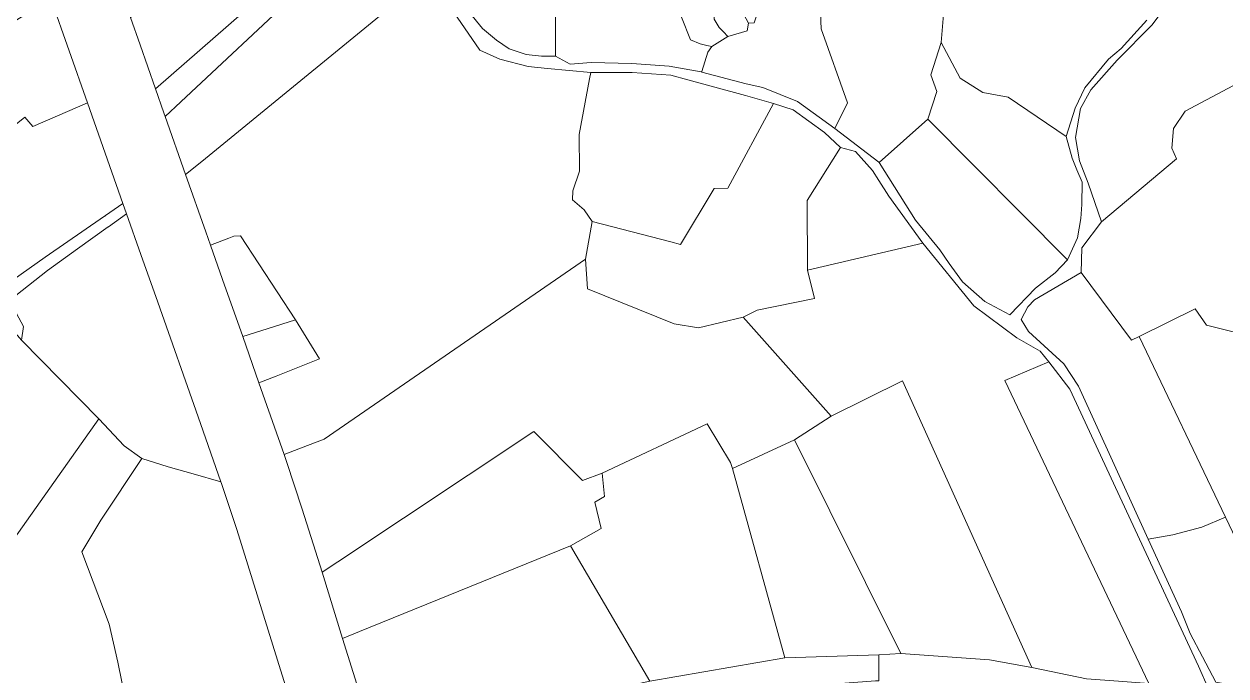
# Model space of a CAD drawing. Header units: metres. Extents: x 542555 to 550520, y 1840485 to 1846995.
# Drawn here: x 548751 to 549101.1, y 1843370.3 to 1843560.2 of the extents above; entities that cross this region are included whole.
import ezdxf

# ---------------------------------------------------------------- set-up
doc = ezdxf.new("R2010")
doc.units = ezdxf.units.M
doc.header["$MEASUREMENT"] = 0
doc.layers.add('Level 30', color=7, linetype='Continuous', lineweight=0)

msp = doc.modelspace()

# ---------------------------------------------------------------- linework, layer by layer
at = {"layer": 'Level 30', "color": 7, "linetype": 'Continuous', "lineweight": 0, "flags": 128}
for points in [[(548832.6, 1843349.96), (548812.97, 1843412.97), (548808.54, 1843426.3), (548808.36, 1843426.8), (548801.71, 1843445.75), (548789.99, 1843479.14), (548785.07, 1843493), (548780.88, 1843504.92), (548779.83, 1843507.91), (548769.51, 1843537.24), (548758.84, 1843567.57), (548742.78, 1843613.2)], [(549107.91, 1843544.73), (549089.25, 1843534.77), (549085.85, 1843529.74), (549085.35, 1843524.02), (549086.76, 1843520.87), (549064.87, 1843502.53), (549060.98, 1843513.77), (549058.48, 1843520.33), (549057.31, 1843527.12), (549058.73, 1843535.6), (549061.83, 1843541.04), (549069.44, 1843549.65), (549079.67, 1843559.93), (549090.58, 1843574.92), (549092.48, 1843580.25), (549091.93, 1843584.39), (549091.35, 1843590.4), (549085.33, 1843606.59), (549097.41, 1843599.39), (549123.07, 1843578.7)], [(548869.74, 1843573.09), (548883.83, 1843552.59), (548889.6, 1843549.94), (548897.88, 1843547.79), (548903.4721, 1843547.2492), (548916.08, 1843546.03), (548915.7418, 1843544.1935), (548912.75, 1843527.95), (548912.84, 1843517.29), (548910.89, 1843511.62), (548910.75, 1843508.95), (548914.16, 1843506.05), (548916.52, 1843502.61), (548916.52, 1843502.61), (548914.56, 1843491.72), (548838.42, 1843439.21), (548831.52, 1843436.61), (548826.75, 1843434.81), (548820.59, 1843452.37), (548819.44, 1843455.65), (548824.44, 1843457.63), (548837.08, 1843462.64), (548830.11, 1843474.01), (548814.06, 1843498.48), (548812.13, 1843498.33), (548810.64, 1843497.76), (548805.33, 1843495.71), (548803.92, 1843499.67), (548798.06, 1843516.32), (548802.76, 1843520.16), (548868.45, 1843573.87)], [(548942.57, 1843562.18), (548945.18, 1843555.55), (548948, 1843554.4), (548949.93, 1843553.86), (548951.4, 1843553.64), (548950.21, 1843551.95), (548948.4995, 1843546.3548), (548948.44, 1843546.16), (548948.2366, 1843546.1968), (548938.94, 1843547.88), (548928.03, 1843548.64), (548916.24, 1843548.96), (548910.11, 1843548.45), (548905.79, 1843550.82), (548905.79, 1843567.93)], [(549019.2774, 1843567.7169), (549018.19, 1843554.81), (549015.2, 1843545.34), (549016.89, 1843540.52), (549014.33, 1843532.41), (549000.14, 1843519.84), (549000, 1843519.95), (548987.24, 1843529.69), (548990.93, 1843537.25), (548983.25, 1843558.74), (548983.0561, 1843563.3568)], [(549078.07, 1843561.3), (549070.61, 1843553), (549066.95, 1843549.91), (549060.07, 1843541.54), (549057.22, 1843535.68), (549054.55, 1843527.44), (549037.73, 1843538.83), (549030.28, 1843540.26), (549023.73, 1843544.37), (549018.19, 1843554.81), (549019.2774, 1843567.7169)], [(548781.98, 1843562.03), (548784.79, 1843554.06), (548789.29, 1843541.26), (548791.73, 1843534.32), (548792.12, 1843533.21), (548798.06, 1843516.32), (548803.92, 1843499.67), (548805.33, 1843495.71), (548808.85, 1843485.8), (548814.71, 1843469.13), (548819.44, 1843455.65), (548820.59, 1843452.37), (548826.75, 1843434.81), (548827.47, 1843432.76), (548832.07, 1843418.91), (548837.81, 1843400.48), (548843.8, 1843381.24), (548852.59, 1843353.04)], [(548743.11, 1843482.36), (548757.17, 1843492.24), (548774.45, 1843504.18), (548774.52, 1843504.23), (548774.69, 1843504.35), (548779.83, 1843507.91), (548780.88, 1843504.92), (548780.85, 1843504.9), (548775.57, 1843501.12), (548775.54, 1843501.1), (548766.61, 1843494.7), (548757.83, 1843488.41), (548746.75, 1843479.64)], [(548737.38, 1843395.22), (548772.78, 1843445.16), (548780.13, 1843437.27), (548785.28, 1843433.66), (548773.33, 1843415.64), (548767.83, 1843406.42), (548775.83, 1843385.38), (548778.32, 1843374.32), (548780.75, 1843362.32)]]:
    msp.add_lwpolyline(points, dxfattribs=at)
for points in [[(548793.91, 1843545.3), (548789.29, 1843541.26), (548784.79, 1843554.06), (548781.98, 1843562.03), (548786.73, 1843565.71), (548814.3, 1843587.09), (548827.29, 1843574.51), (548793.91, 1843545.3)], [(548802.76, 1843520.16), (548798.06, 1843516.32), (548792.12, 1843533.21), (548796.66, 1843537.47), (548831.13, 1843569.85), (548853.43, 1843588.17), (548868.45, 1843573.87), (548802.76, 1843520.16)], [(548905.79, 1843567.93), (548905.79, 1843550.82), (548901.74, 1843550.76), (548897.31, 1843551.27), (548892.36, 1843552.94), (548888.68, 1843555.43), (548884.61, 1843558.86), (548880.67, 1843563.6), (548879.9358, 1843564.5502), (548872.14, 1843574.64), (548873.3879, 1843575.0354), (548879.62, 1843577.01), (548886.89, 1843572.25), (548894.91, 1843569.82), (548896.32, 1843571.81), (548898.04, 1843574.47), (548901.98, 1843571.16), (548904.5, 1843568.88), (548905.79, 1843567.93)], [(548796.66, 1843537.47), (548792.12, 1843533.21), (548791.73, 1843534.32), (548789.29, 1843541.26), (548793.91, 1843545.3), (548827.29, 1843574.51), (548831.13, 1843569.85), (548796.66, 1843537.47)], [(548751.19, 1843533.07), (548712.96, 1843502.26), (548698.97, 1843505.16), (548688.35, 1843513.62), (548696.8, 1843525.15), (548749.23, 1843561.56), (548753.35, 1843564.14), (548758.84, 1843567.57), (548769.51, 1843537.24), (548763.71, 1843534.72), (548753.57, 1843530.31), (548751.19, 1843533.07)], [(548956.06, 1843556.51), (548951.4, 1843553.64), (548949.93, 1843553.86), (548948, 1843554.4), (548945.18, 1843555.55), (548942.57, 1843562.18), (548942.22, 1843564.78), (548941.83, 1843566.75), (548949.32, 1843567.24), (548951.62, 1843567), (548951.83, 1843564.49), (548952.02, 1843561.54), (548953.51, 1843559.19), (548954.76, 1843557.93), (548956.06, 1843556.51)], [(548953.2, 1843567.43), (548955.24, 1843566.27), (548958.15, 1843565.29), (548960.74, 1843562.97), (548962.06, 1843560.4), (548961.71, 1843558.16), (548956.06, 1843556.51), (548954.76, 1843557.93), (548953.51, 1843559.19), (548952.02, 1843561.54), (548951.83, 1843564.49), (548951.62, 1843567), (548953.2, 1843567.43)], [(548982.98, 1843565.17), (548983.0561, 1843563.3568), (548983.25, 1843558.74), (548990.93, 1843537.25), (548987.24, 1843529.69), (548976.33, 1843537.64), (548966.24, 1843541.64), (548961.42, 1843542.74), (548948.44, 1843546.16), (548948.4995, 1843546.3548), (548950.21, 1843551.95), (548951.4, 1843553.64), (548956.06, 1843556.51), (548961.71, 1843558.16), (548962.06, 1843560.4), (548963.7, 1843560.54), (548964.34, 1843562.58), (548965.74, 1843564.11), (548968.49, 1843564.91), (548971.74, 1843565.06), (548976.97, 1843565.1), (548981.25, 1843565.84), (548982.98, 1843565.17)], [(549139, 1843540.66), (549150.32, 1843515.23), (549149.79, 1843511.81), (549146.42, 1843502.32), (549145.84, 1843497.62), (549123.25, 1843473.2), (549105.21, 1843470.06), (549095.44, 1843472.43), (549092.22, 1843477.24), (549075.82, 1843469.14), (549073.59, 1843468.08), (549058.98, 1843487.8), (549059.16, 1843495.01), (549064.87, 1843502.53), (549086.76, 1843520.87), (549085.35, 1843524.02), (549085.85, 1843529.74), (549089.25, 1843534.77), (549107.91, 1843544.73), (549118.97, 1843553.93), (549127.4, 1843559.91), (549135.91, 1843548.92), (549139, 1843540.66)], [(549059.22, 1843514.07), (549059.15, 1843507.62), (549058.9, 1843503.52), (549057.94, 1843497.88), (549054.97, 1843491.5), (549014.33, 1843532.41), (549016.89, 1843540.52), (549015.2, 1843545.34), (549018.19, 1843554.81), (549023.73, 1843544.37), (549030.28, 1843540.26), (549037.73, 1843538.83), (549054.55, 1843527.44), (549056.37, 1843521.12), (549057.7, 1843517.65), (549059.22, 1843514.07)], [(548939.39, 1843496.71), (548916.52, 1843502.61), (548914.16, 1843506.05), (548910.75, 1843508.95), (548910.89, 1843511.62), (548912.84, 1843517.29), (548912.75, 1843527.95), (548915.7418, 1843544.1935), (548916.08, 1843546.03), (548928.18, 1843546.09), (548939.41, 1843545.24), (548944.4053, 1843543.8954), (548961.18, 1843539.38), (548969.31, 1843536.97), (548956.08, 1843512.36), (548952.02, 1843512.22), (548942.28, 1843495.91), (548939.39, 1843496.71)], [(548779.83, 1843507.91), (548774.69, 1843504.35), (548774.52, 1843504.23), (548774.45, 1843504.18), (548757.17, 1843492.24), (548743.11, 1843482.36), (548730.66, 1843493.98), (548717.4, 1843501.76), (548712.96, 1843502.26), (548751.19, 1843533.07), (548753.57, 1843530.31), (548763.71, 1843534.72), (548769.51, 1843537.24), (548779.83, 1843507.91)], [(548979.17, 1843508.79), (548979.2, 1843488.51), (548981.31, 1843480.22), (548964.62, 1843476.83), (548960.54, 1843474.78), (548947.49, 1843471.65), (548940.43, 1843472.86), (548915.11, 1843483.07), (548914.56, 1843491.72), (548916.52, 1843502.61), (548939.39, 1843496.71), (548942.28, 1843495.91), (548952.02, 1843512.22), (548956.08, 1843512.36), (548969.31, 1843536.97), (548975.05, 1843535.21), (548984.17, 1843528.53), (548988.87, 1843524.19), (548979.17, 1843508.79)], [(549014.33, 1843532.41), (549054.97, 1843491.5), (549051.43, 1843487.7), (549045.63, 1843483.21), (549038.2, 1843475.47), (549030.94, 1843479.37), (549024.44, 1843485.08), (549020.51, 1843490.43), (549017.77, 1843494.41), (549010.72, 1843503), (549000.14, 1843519.84), (549014.33, 1843532.41)], [(549012.89, 1843496.32), (548979.2, 1843488.51), (548979.17, 1843508.79), (548988.87, 1843524.19), (548993.22, 1843523.04), (548998.14, 1843517.47), (549000, 1843514.59), (549002.92, 1843510.07), (549012.89, 1843496.32)], [(548772.78, 1843445.16), (548737.38, 1843395.22), (548706.59, 1843418.56), (548685.94, 1843435.1), (548655.99, 1843462.95), (548652.8, 1843466.32), (548654.77, 1843469.76), (548674.84, 1843493.25), (548678.56, 1843498.52), (548680.99, 1843504.84), (548683.42, 1843507.42), (548685.89, 1843509.03), (548690.14, 1843506.11), (548700.03, 1843501.49), (548707.24, 1843499.87), (548716.82, 1843497.8), (548728.24, 1843491.76), (548742.67, 1843476.77), (548748.47, 1843470.14), (548750.27, 1843468.11), (548772.78, 1843445.16)], [(548793.04, 1843431.22), (548785.28, 1843433.66), (548780.13, 1843437.27), (548772.78, 1843445.16), (548750.27, 1843468.11), (548750.82, 1843472.08), (548746.75, 1843479.64), (548757.83, 1843488.41), (548766.61, 1843494.7), (548775.54, 1843501.1), (548775.57, 1843501.12), (548780.85, 1843504.9), (548780.88, 1843504.92), (548785.07, 1843493), (548789.99, 1843479.14), (548801.71, 1843445.75), (548808.36, 1843426.8), (548800.29, 1843429.13), (548793.04, 1843431.22)], [(548819.99, 1843470.8), (548814.71, 1843469.13), (548808.85, 1843485.8), (548805.33, 1843495.71), (548810.64, 1843497.76), (548812.13, 1843498.33), (548814.06, 1843498.48), (548830.11, 1843474.01), (548819.99, 1843470.8)], [(549049.56, 1843461.75), (549036.75, 1843456.35), (549078.7, 1843368.07), (549069.89, 1843368.76), (549060.5, 1843369.45), (549044.59, 1843372.72), (549006.95, 1843456.22), (548986.17, 1843445.98), (548960.54, 1843474.78), (548964.62, 1843476.83), (548981.31, 1843480.22), (548979.2, 1843488.51), (549012.89, 1843496.32), (549027.71, 1843478.13), (549040.21, 1843468.74), (549047, 1843464.92), (549049.56, 1843461.75)], [(548960.54, 1843474.78), (548986.17, 1843445.98), (548975.41, 1843439.1), (548957.43, 1843430.71), (548956.81, 1843432.44), (548949.97, 1843443.68), (548919.47, 1843429.36), (548913.67, 1843427.24), (548899.52, 1843441.53), (548842.42, 1843403.55), (548837.81, 1843400.48), (548832.07, 1843418.91), (548827.47, 1843432.76), (548826.75, 1843434.81), (548831.52, 1843436.61), (548838.42, 1843439.21), (548914.56, 1843491.72), (548915.11, 1843483.07), (548940.43, 1843472.86), (548947.49, 1843471.65), (548960.54, 1843474.78)], [(549075.82, 1843469.14), (549100.98, 1843416.49), (549094.12, 1843413.63), (549085.64, 1843411.4), (549078.52, 1843410.11), (549058.15, 1843454.65), (549053.96, 1843461.16), (549043.59, 1843470.62), (549041.52, 1843474.14), (549043.4, 1843477.77), (549045.35, 1843479.87), (549058.98, 1843487.8), (549073.59, 1843468.08), (549075.82, 1843469.14)], [(549105.21, 1843470.06), (549106.25, 1843461.04), (549110.89, 1843452.98), (549113.68, 1843448.33), (549121.44, 1843429.36), (549127.65, 1843415.38), (549148.25, 1843380.51), (549122.53, 1843371.37), (549100.98, 1843416.49), (549075.82, 1843469.14), (549092.22, 1843477.24), (549095.44, 1843472.43), (549105.21, 1843470.06)], [(548824.44, 1843457.63), (548819.44, 1843455.65), (548814.71, 1843469.13), (548819.99, 1843470.8), (548830.11, 1843474.01), (548837.08, 1843462.64), (548824.44, 1843457.63)], [(549049.56, 1843461.75), (549055.67, 1843453.82), (549093.19, 1843373.12), (549095.94, 1843366.76), (549078.7, 1843368.07), (549036.75, 1843456.35), (549049.56, 1843461.75)], [(548986.17, 1843445.98), (549006.95, 1843456.22), (549044.59, 1843372.72), (549032.29, 1843374.98), (549006.48, 1843376.83), (548975.41, 1843439.1), (548986.17, 1843445.98)], [(548957.43, 1843430.71), (548972.6, 1843375.59), (548933.3, 1843368.77), (548910.24, 1843408.18), (548919.13, 1843413.27), (548917.28, 1843420.94), (548920.08, 1843422.51), (548919.47, 1843429.36), (548949.97, 1843443.68), (548956.81, 1843432.44), (548957.43, 1843430.71)], [(548919.13, 1843413.27), (548910.24, 1843408.18), (548848.75, 1843383.24), (548843.8, 1843381.24), (548837.81, 1843400.48), (548842.42, 1843403.55), (548899.52, 1843441.53), (548913.67, 1843427.24), (548919.47, 1843429.36), (548920.08, 1843422.51), (548917.28, 1843420.94), (548919.13, 1843413.27)], [(548975.41, 1843439.1), (549006.48, 1843376.83), (549000, 1843376.4), (548972.6, 1843375.59), (548957.43, 1843430.71), (548975.41, 1843439.1)], [(548821.56, 1843346.12), (548801.58, 1843339.18), (548785.85, 1843335.21), (548781.8, 1843355.28), (548780.75, 1843362.32), (548778.32, 1843374.32), (548775.83, 1843385.38), (548767.83, 1843406.42), (548773.33, 1843415.64), (548785.28, 1843433.66), (548793.04, 1843431.22), (548800.29, 1843429.13), (548808.36, 1843426.8), (548808.54, 1843426.3), (548812.97, 1843412.97), (548832.6, 1843349.96), (548826.28, 1843347.76), (548821.56, 1843346.12)], [(549100.98, 1843416.49), (549122.53, 1843371.37), (549119.41, 1843370.12), (549106.48, 1843367.71), (549102.64, 1843367.7), (549098.24, 1843368.44), (549094.31, 1843375.85), (549090.77, 1843382.65), (549088.19, 1843388.97), (549078.52, 1843410.11), (549085.64, 1843411.4), (549094.12, 1843413.63), (549100.98, 1843416.49)], [(548910.24, 1843408.18), (548933.3, 1843368.77), (548881.08, 1843357.26), (548865.49, 1843354.76), (548857.93, 1843353.75), (548852.59, 1843353.04), (548843.8, 1843381.24), (548848.75, 1843383.24), (548910.24, 1843408.18)], [(549000, 1843376.4), (549000, 1843368.87), (548999.1, 1843368.87), (548972.23, 1843366.79), (548951.76, 1843363.89), (548932.41, 1843359.4), (548906.85, 1843354.14), (548883.9, 1843350.03), (548868.32, 1843347.93), (548859.98, 1843347.18), (548854.56, 1843346.7), (548852.59, 1843353.04), (548857.93, 1843353.75), (548865.49, 1843354.76), (548881.08, 1843357.26), (548933.3, 1843368.77), (548972.6, 1843375.59), (549000, 1843376.4)]]:
    msp.add_lwpolyline(points, close=True, dxfattribs=at)

doc.saveas('drawing.dxf')
